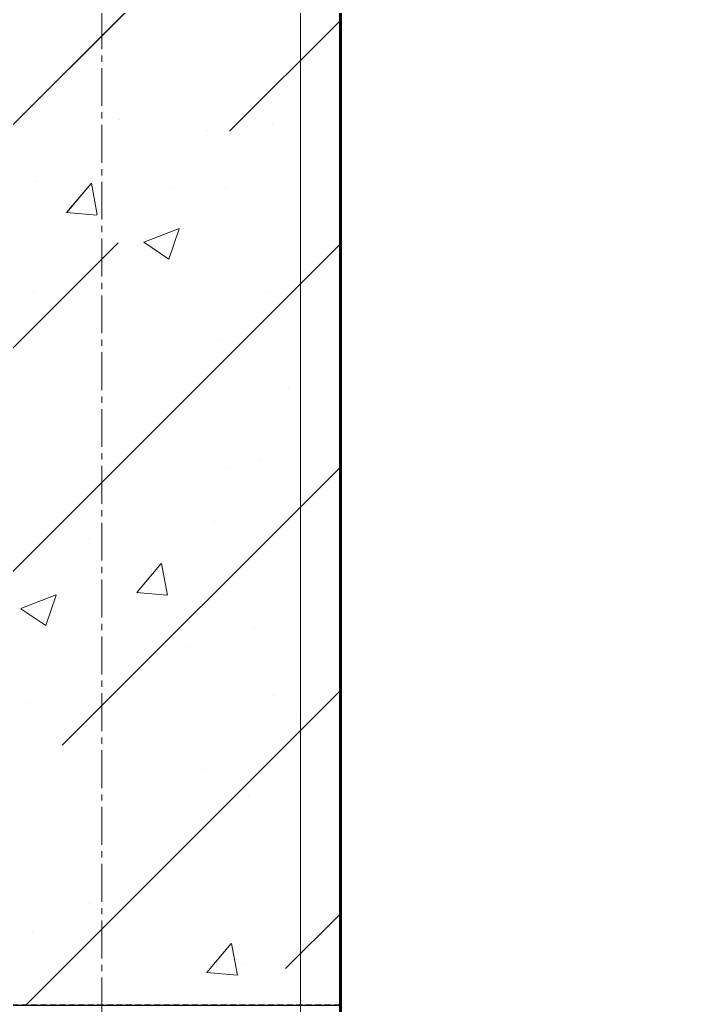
# Model space of a CAD drawing. Header units: millimetres. Extents: x 470010 to 1231400, y -134005 to 421770.
# Drawn here: x 672832.4 to 673165, y -44211.4 to -43715.9 of the extents above; entities that cross this region are included whole.
import ezdxf
from ezdxf.enums import TextEntityAlignment as Align

# ---------------------------------------------------------------- set-up
doc = ezdxf.new("R2010")
doc.units = ezdxf.units.MM
doc.linetypes.add('CENTER2', pattern=[28.575, 19.05, -3.175, 3.175, -3.175])
doc.linetypes.add('HIDDEN2', pattern=[4.7625, 3.175, -1.5875])
doc.layers.get('Defpoints').update_dxf_attribs({"color": 140})
for name, color, linetype, lineweight in [('0) шп потолок', 3, 'Continuous', 60), ('АР_Колонны', 70, 'Continuous', 30), ('АР_Стены ЖБ', 7, 'Continuous', 35), ('АР_Стены ПЕНОблок', 52, 'Continuous', 20), ('АР_Штриховка', 8, 'Continuous', 0)]:
    doc.layers.add(name, color=color, linetype=linetype, lineweight=lineweight)
doc.layers.add('РД_Оси_100', color=7, linetype='Continuous', lineweight=0, true_color=0x525252)
doc.styles.add('style1', font='ARIALN.TTF')

# ---------------------------------------------------------------- blocks, each defined once
blk = doc.blocks.new('СОШ_2200_АР_ОСИ_М100_28.05.24')
at = {"layer": 'РД_Оси_100', "color": 251, "linetype": 'CENTER2', "true_color": 0x636466}
blk.add_line((0, -6155), (0, 139938.679), dxfattribs=at)
blk = doc.blocks.new('A$C9108343f')
at = {"layer": '0) шп потолок'}
blk.add_lwpolyline([(14844.96, 52575), (14844.96, 61255), (7274.96, 61255), (7274.96, 52155), (13824.96, 52155)], dxfattribs=at)
at = {"layer": 'АР_Колонны', "color": 18, "linetype": 'HIDDEN2', "lineweight": 25, "true_color": 0x000000}
for p, q in [((7274.96, 57055), (7274.96, 56155)), ((7274.96, 56155), (7054.96, 56155))]:
    blk.add_line(p, q, dxfattribs=at)
at = {"layer": 'АР_Колонны', "color": 18, "linetype": 'Continuous', "lineweight": 15, "true_color": 0x000000}
for p, q in [((7274.96, 56155), (7274.96, 57055)), ((7274.96, 56155), (7274.96, 57055)), ((7054.96, 56155), (7274.96, 56155)), ((7054.96, 56155), (7274.96, 56155))]:
    blk.add_line(p, q, dxfattribs=at)
at = {"layer": 'АР_Стены ЖБ', "color": 18, "linetype": 'Continuous', "lineweight": 30, "true_color": 0x000000}
for p, q in [((7274.96, 56155), (7274.96, 57055)), ((7054.96, 56155), (7274.96, 56155))]:
    blk.add_line(p, q, dxfattribs=at)
at = {"layer": 'АР_Стены ПЕНОблок', "color": 18, "linetype": 'Continuous', "lineweight": 20, "true_color": 0x000000}
blk.add_line((7254.96, 21355), (7254.96, 97555), dxfattribs=at)
at = {"layer": 'АР_Штриховка', "color": 18, "linetype": 'Continuous', "lineweight": 5, "true_color": 0x000000}
for p, q in [((7054.96, 56542.19), (7274.96, 56762.19)), ((7219.31, 56594.29), (7274.96, 56649.94)), ((7191.24, 56566.22), (7191.24, 56566.22)), ((7054.96, 56429.94), (7163.18, 56538.16)), ((7054.96, 56317.69), (7274.96, 56537.69)), ((7135.12, 56285.59), (7274.96, 56425.43)), ((7116.78, 56155), (7274.96, 56313.18)), ((7247.37, 56173.34), (7274.96, 56200.93))]:
    blk.add_line(p, q, dxfattribs=at)
at = {"layer": 'АР_Штриховка', "color": 18, "linetype": 'Continuous', "lineweight": 0, "true_color": 0x000000}
for p, q in [((7163.75, 56599.98), (7163.75, 56599.98)), ((7241.06, 56598.13), (7241.06, 56598.13)), ((7208.12, 56594.88), (7208.12, 56594.88)), ((7121.47, 56568.84), (7121.47, 56568.84)), ((7137.36, 56553.48), (7149.6, 56568.07)), ((7152.75, 56552.18), (7149.81, 56568.11)), ((7217.31, 56565.86), (7217.31, 56565.86)), ((7137.36, 56553.47), (7152.54, 56552.15)), ((7176.15, 56538.58), (7193.93, 56545.41)), ((7188.73, 56529.92), (7193.88, 56545.27)), ((7176.08, 56538.44), (7188.72, 56529.92)), ((7120.85, 56513.68), (7120.85, 56513.68)), ((7237.97, 56513.57), (7237.97, 56513.57)), ((7215.07, 56489.78), (7215.07, 56489.78)), ((7248.81, 56465.14), (7248.81, 56465.14)), ((7234.88, 56429.02), (7234.88, 56429.02)), ((7217.86, 56424.8), (7217.86, 56424.8)), ((7211.83, 56397.97), (7211.83, 56397.97)), ((7148.25, 56389.6), (7148.25, 56389.6)), ((7172.6, 56362.42), (7184.84, 56377.01)), ((7187.99, 56361.13), (7185.05, 56377.05)), ((7114.35, 56354.4), (7132.13, 56361.22)), ((7126.93, 56345.73), (7132.08, 56361.08)), ((7172.6, 56362.42), (7187.78, 56361.09)), ((7114.28, 56354.25), (7126.92, 56345.73)), ((7231.79, 56344.46), (7231.79, 56344.46)), ((7199.35, 56335.35), (7199.35, 56335.35)), ((7241.21, 56310.45), (7241.21, 56310.45)), ((7117.31, 56306.96), (7117.31, 56306.96)), ((7252.9, 56301.23), (7252.9, 56301.23)), ((7145.01, 56297.79), (7145.01, 56297.79)), ((7207.37, 56273.24), (7207.37, 56273.24)), ((7228.71, 56259.91), (7228.71, 56259.91)), ((7148.81, 56206.24), (7148.81, 56206.24)), ((7174.39, 56210.27), (7174.39, 56210.27)), ((7120.1, 56192.05), (7120.1, 56192.05)), ((7207.84, 56171.36), (7220.09, 56185.96)), ((7223.23, 56170.07), (7220.3, 56185.99)), ((7207.84, 56171.36), (7223.02, 56170.03)), ((7225.62, 56175.35), (7225.62, 56175.35))]:
    blk.add_line(p, q, dxfattribs=at)
at = {"layer": 'РД_Оси_100'}
blk.add_blockref('СОШ_2200_АР_ОСИ_М100_28.05.24', (7154.96, 6755), dxfattribs=at)
at = {"layer": 'Defpoints', "color": 18, "true_color": 0x000000, "style": 'style1'}
for p in [(143949.34, 316089.12), (143974.98, 281639.5), (143890.4, 273244.71), (143839.99, 264276.81), (143967.75, 254892.38), (12251.96, 104178.14), (12382.58, 96023.14)]:
    blk.add_attdef('АР-ПОМЕЩЕНИЕ:НАИМЕНОВАНИЕ', text='', height=100, dxfattribs=at).set_placement(p, align=Align.MIDDLE)
at = {"layer": 'Defpoints', "color": 18, "true_color": 0x000000, "style": 'style1', "flags": 8}
for p in [(143951.3, 279099.09), (143848.34, 269251.11), (143875.33, 260094.25), (144049.74, 250824.7), (163419.28, 238153.36), (155897.46, 237965.97), (183037.2, 237965.97), (143342.94, 237876.19)]:
    blk.add_attdef('АР-ПОМЕЩЕНИЕ:НАИМЕНОВАНИЕ', text='', height=100, dxfattribs=at).set_placement(p, align=Align.MIDDLE)

msp = doc.modelspace()

# ---------------------------------------------------------------- linework, layer by layer
at = {"layer": '0) шп потолок'}
msp.add_lwpolyline([(680563.57, -47791.242), (680563.57, -39111.242), (672993.57, -39111.242), (672993.57, -48211.242), (679543.57, -48211.242)], dxfattribs=at)
at = {"layer": 'АР_Колонны', "color": 18, "linetype": 'HIDDEN2', "lineweight": 25, "true_color": 0x000000}
for p, q in [((672993.57, -43311.242), (672993.57, -44211.242)), ((672993.57, -44211.242), (672773.57, -44211.242))]:
    msp.add_line(p, q, dxfattribs=at)
at = {"layer": 'АР_Колонны', "color": 18, "linetype": 'Continuous', "lineweight": 15, "true_color": 0x000000}
for p, q in [((672993.57, -44211.242), (672993.57, -43311.242)), ((672993.57, -44211.242), (672993.57, -43311.242)), ((672773.57, -44211.242), (672993.57, -44211.242)), ((672773.57, -44211.242), (672993.57, -44211.242))]:
    msp.add_line(p, q, dxfattribs=at)
at = {"layer": 'АР_Стены ЖБ', "color": 18, "linetype": 'Continuous', "lineweight": 30, "true_color": 0x000000}
for p, q in [((672993.57, -44211.242), (672993.57, -43311.242)), ((672773.57, -44211.242), (672993.57, -44211.242))]:
    msp.add_line(p, q, dxfattribs=at)
at = {"layer": 'АР_Стены ПЕНОблок', "color": 18, "linetype": 'Continuous', "lineweight": 20, "true_color": 0x000000}
msp.add_line((672973.57, -79011.242), (672973.57, -2811.242), dxfattribs=at)
at = {"layer": 'АР_Штриховка', "color": 18, "linetype": 'Continuous', "lineweight": 5, "true_color": 0x000000}
for p, q in [((672773.57, -43824.05), (672993.57, -43604.05)), ((672937.92, -43771.954), (672993.57, -43716.304)), ((672773.57, -43936.304), (672881.793, -43828.081)), ((672773.57, -44048.557), (672993.57, -43828.557)), ((672853.73, -44080.65), (672993.57, -43940.81)), ((672835.391, -44211.242), (672993.57, -44053.063)), ((672965.983, -44192.904), (672993.57, -44165.317))]:
    msp.add_line(p, q, dxfattribs=at)
at = {"layer": 'АР_Штриховка', "color": 18, "linetype": 'Continuous', "lineweight": 0, "true_color": 0x000000}
for p, q in [((672855.968, -43812.764), (672868.213, -43798.17)), ((672871.36, -43814.057), (672868.423, -43798.136)), ((672855.968, -43812.768), (672871.15, -43814.096)), ((672894.76, -43827.658), (672912.545, -43820.831)), ((672907.343, -43836.326), (672912.494, -43820.977)), ((672894.696, -43827.799), (672907.33, -43836.322)), ((672891.212, -44003.82), (672903.457, -43989.227)), ((672906.603, -44005.114), (672903.666, -43989.193)), ((672832.958, -44011.846), (672850.742, -44005.019)), ((672845.541, -44020.514), (672850.692, -44005.165)), ((672891.211, -44003.825), (672906.393, -44005.153)), ((672832.894, -44011.987), (672845.528, -44020.51)), ((672926.455, -44194.877), (672938.7, -44180.284)), ((672941.846, -44196.171), (672938.909, -44180.25)), ((672926.455, -44194.882), (672941.637, -44196.21))]:
    msp.add_line(p, q, dxfattribs=at)

# ---------------------------------------------------------------- block references
msp.add_blockref('A$C9108343f', (665718.612, -100366.242))
at = {"layer": 'РД_Оси_100'}
msp.add_blockref('СОШ_2200_АР_ОСИ_М100_28.05.24', (672873.57, -93611.242), dxfattribs=at)

doc.saveas('drawing.dxf')
